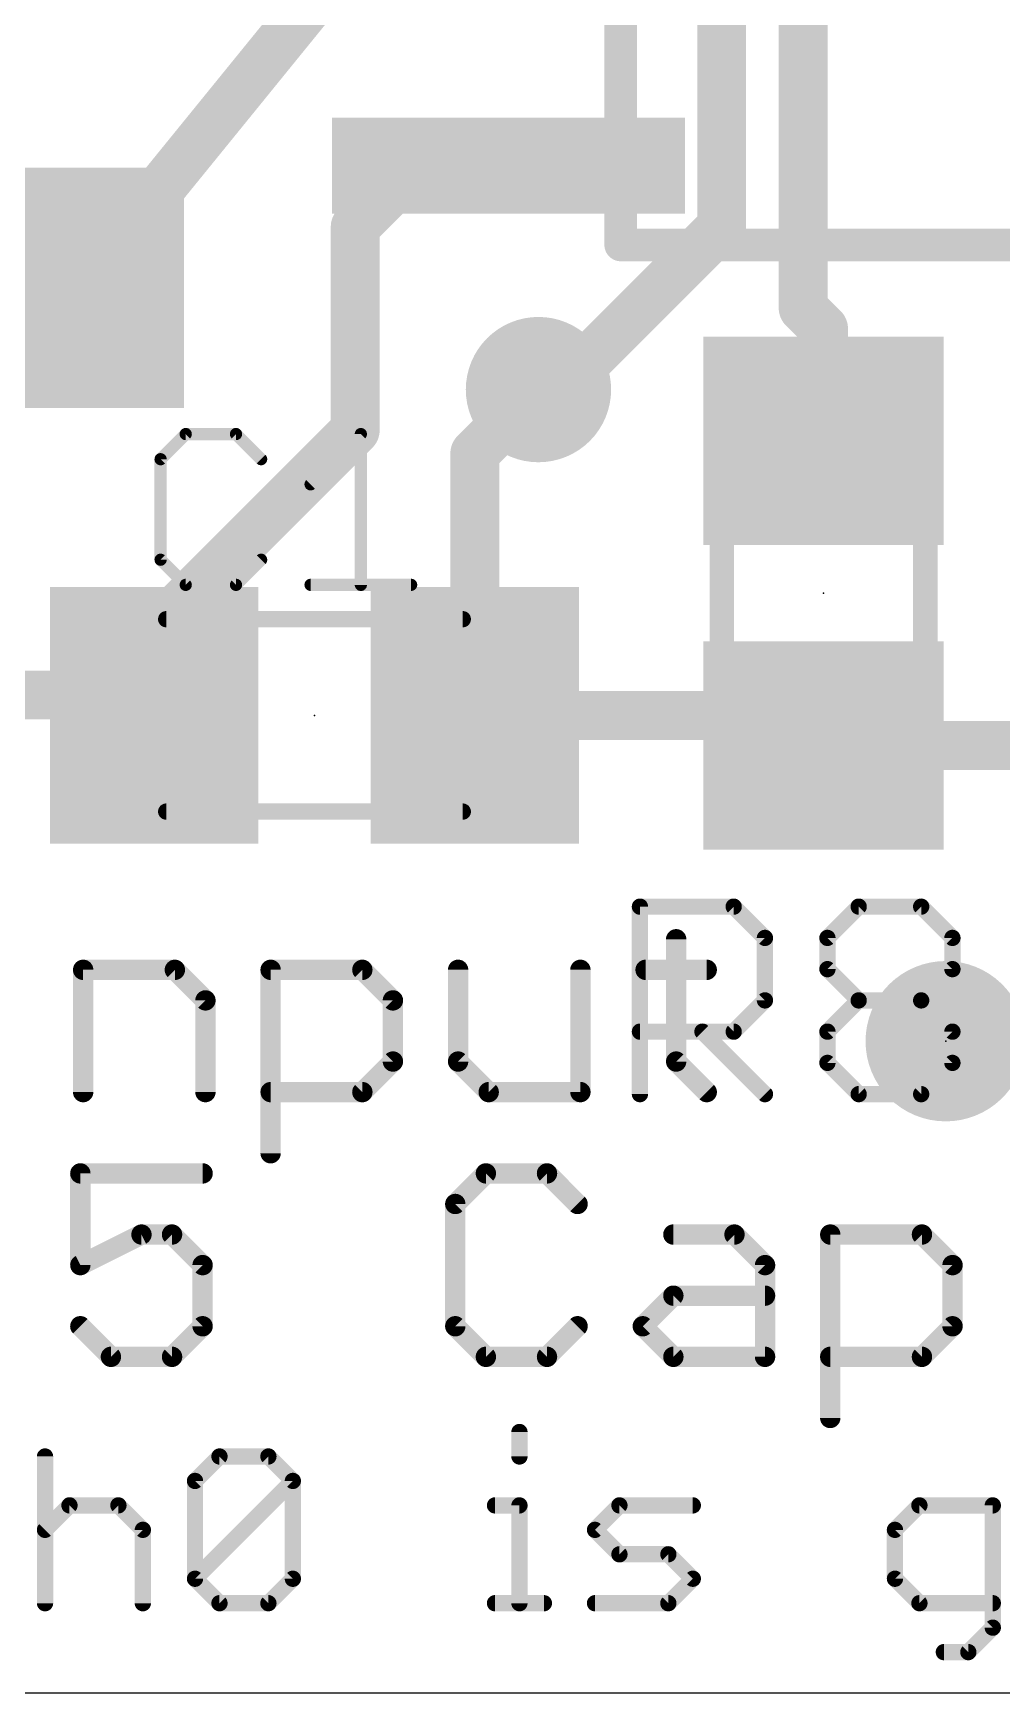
# Model space of a CAD drawing. Extents: x -13.6 to 16.6, y -4.1 to 21.3.
# Drawn here: x -5.69 to 0.35, y -4.06 to 6.29 of the extents above; entities that cross this region are included whole.
import ezdxf

# ---------------------------------------------------------------- set-up
doc = ezdxf.new("R2010")
doc.units = 0
for name, color, linetype in [('1', 12, 'CONTINUOUS'), ('16', 132, 'CONTINUOUS'), ('18', 110, 'CONTINUOUS'), ('20', 53, 'CONTINUOUS'), ('21', 53, 'CONTINUOUS'), ('23', 53, 'CONTINUOUS'), ('25', 253, 'CONTINUOUS'), ('51', 253, 'CONTINUOUS')]:
    doc.layers.add(name, color=color, linetype=linetype)

# ---------------------------------------------------------------- blocks, each defined once
blk = doc.blocks.new('RECT')
blk.add_solid([(-0.5, -0.5), (0.5, -0.5), (-0.5, 0.5), (0.5, 0.5)])
blk = doc.blocks.new('PIE')
at = {"const_width": 0.5}
blk.add_lwpolyline([(0, -0.25, 1), (0, 0.25, 1), (0, -0.25)], format="xyb", dxfattribs=at)
blk = doc.blocks.new('ROUNDV')
at = {"const_width": 0.5}
blk.add_lwpolyline([(0, -0.25, 1), (0, 0.25, 1), (0, -0.25)], format="xyb", dxfattribs=at)

msp = doc.modelspace()

# ---------------------------------------------------------------- linework, layer by layer
at = {"layer": '1', "const_width": 0.3048}
for points in [[(-0.889, 6.985), (-0.889, 4.572)], [(-3.749, 6.731), (-5.4, 4.699)], [(-3.683, 5.08), (-3.302, 5.461)], [(-3.302, 5.461), (-2.727, 5.461)], [(-2.727, 5.461), (-2.54, 5.461)], [(-3.683, 3.81), (-3.683, 5.08)], [(-0.889, 4.572), (-0.762, 4.445)], [(-0.762, 4.445), (-0.762, 3.744)], [(-2.54, 4.064), (-2.937, 3.667)], [(-3.683, 3.81), (-4.826, 2.667)], [(-2.937, 3.667), (-2.937, 2.032)], [(-4.826, 2.667), (-4.826, 2.143)], [(-4.937, 2.159), (-9.779, 2.159)], [(-4.937, 2.159), (-4.937, 2.032)], [(-4.826, 2.143), (-4.937, 2.032)], [(-0.95, 2.032), (-2.937, 2.032)], [(-0.762, 1.844), (-0.95, 2.032)], [(-0.762, 1.844), (0.508, 1.844)]]:
    msp.add_lwpolyline(points, dxfattribs=at)
at = {"layer": '1', "const_width": 0.1524}
for points in [[(-3.302, 5.5372, 1), (-3.302, 5.3848)], [(-3.2481, 5.4071, 1), (-3.3559, 5.5149)], [(-2.727, 5.5372, 1), (-2.727, 5.3848)], [(-2.727, 5.3848, 1), (-2.727, 5.5372)], [(-2.54, 5.3848, 1), (-2.54, 5.5372)], [(-3.6068, 5.08, 1), (-3.7592, 5.08)], [(-3.7369, 5.1339, 1), (-3.6291, 5.0261)], [(-5.4591, 4.7471, 1), (-5.3409, 4.6509)], [(-0.8351, 4.6259, 1), (-0.9429, 4.5181)], [(-0.9652, 4.572, 1), (-0.8128, 4.572)], [(-0.6858, 4.445, 1), (-0.8382, 4.445)], [(-0.8159, 4.3911, 1), (-0.7081, 4.4989)], [(-2.4861, 4.0101, 1), (-2.5939, 4.1179)], [(-3.6291, 3.7561, 1), (-3.7369, 3.8639)], [(-3.7592, 3.81, 1), (-3.6068, 3.81)], [(-2.8608, 3.667, 1), (-3.0132, 3.667)], [(-2.9909, 3.7209, 1), (-2.8831, 3.6131)], [(-0.8382, 3.744, 1), (-0.6858, 3.744)], [(-4.7498, 2.667, 1), (-4.9022, 2.667)], [(-4.8799, 2.7209, 1), (-4.7721, 2.6131)], [(-4.8608, 2.159, 1), (-5.0132, 2.159)], [(-4.937, 2.0828, 1), (-4.937, 2.2352)], [(-4.7721, 2.0891, 1), (-4.8799, 2.1969)], [(-4.9022, 2.143, 1), (-4.7498, 2.143)], [(-2.937, 2.1082, 1), (-2.937, 1.9558)], [(-0.8961, 2.0859, 1), (-1.0039, 1.9781)], [(-0.95, 1.9558, 1), (-0.95, 2.1082)], [(-4.9909, 2.0859, 1), (-4.8831, 1.9781)], [(-5.0132, 2.032, 1), (-4.8608, 2.032)], [(-3.0132, 2.032, 1), (-2.8608, 2.032)], [(-0.762, 1.9202, 1), (-0.762, 1.7678)], [(-0.8159, 1.7901, 1), (-0.7081, 1.8979)]]:
    msp.add_lwpolyline(points, format="xyb", dxfattribs=at)
at = {"layer": '16', "const_width": 0.3048}
for points in [[(-1.397, 13.716), (-1.397, 5.08)], [(-1.397, 5.08), (-2.413, 4.064)], [(-2.413, 4.064), (-2.54, 4.064)]]:
    msp.add_lwpolyline(points, dxfattribs=at)
at = {"layer": '16', "const_width": 0.1524}
for points in [[(-1.3431, 5.0261, 1), (-1.4509, 5.1339)], [(-1.4732, 5.08, 1), (-1.3208, 5.08)], [(-2.54, 4.1402, 1), (-2.54, 3.9878)], [(-2.4669, 4.1179, 1), (-2.3591, 4.0101)], [(-2.413, 3.9878, 1), (-2.413, 4.1402)]]:
    msp.add_lwpolyline(points, format="xyb", dxfattribs=at)
at = {"layer": '20'}
msp.add_line((-8.509, -4.064), (9.271, -4.064), dxfattribs=at)
at = {"layer": '21'}
for points, const_width in [([(-1.6811, 0.6358), (-1.6811, -0.1268)], 0.127), ([(-5.3799, -0.3175), (-5.3799, 0.4452)], 0.127), ([(-5.3799, 0.4452), (-4.8079, 0.4452)], 0.127), ([(-4.8079, 0.4452), (-4.6173, 0.2545)], 0.127), ([(-4.2105, -0.6988), (-4.2105, 0.4452)], 0.127), ([(-4.2105, 0.4452), (-3.6385, 0.4452)], 0.127), ([(-3.6385, 0.4452), (-3.4479, 0.2545)], 0.127), ([(-3.0411, 0.4452), (-3.0411, -0.1268)], 0.127), ([(-2.2785, -0.3175), (-2.2785, 0.4452)], 0.127), ([(-1.8717, 0.4452), (-1.4904, 0.4452)], 0.127), ([(-4.6173, 0.2545), (-4.6173, -0.3175)], 0.127), ([(-3.4479, 0.2545), (-3.4479, -0.1268)], 0.127), ([(-3.4479, -0.1268), (-3.6385, -0.3175)], 0.127), ([(-3.0411, -0.1268), (-2.8504, -0.3175)], 0.127), ([(-1.6811, -0.1268), (-1.4904, -0.3175)], 0.127), ([(-3.6385, -0.3175), (-4.2105, -0.3175)], 0.127), ([(-2.8504, -0.3175), (-2.2785, -0.3175)], 0.127), ([(-4.6349, -0.8245), (-5.3975, -0.8245)], 0.127), ([(-5.3975, -0.8245), (-5.3975, -1.3965)], 0.127), ([(-2.868, -0.8245), (-3.0587, -1.0152)], 0.127), ([(-2.4867, -0.8245), (-2.868, -0.8245)], 0.127), ([(-2.2961, -1.0152), (-2.4867, -0.8245)], 0.127), ([(-3.0587, -1.0152), (-3.0587, -1.7778)], 0.127), ([(-5.3975, -1.3965), (-5.0162, -1.2059)], 0.127), ([(-5.0162, -1.2059), (-4.8255, -1.2059)], 0.127), ([(-4.8255, -1.2059), (-4.6349, -1.3965)], 0.127), ([(-1.6986, -1.2059), (-1.3173, -1.2059)], 0.127), ([(-1.3173, -1.2059), (-1.1267, -1.3965)], 0.127), ([(-0.7199, -2.3498), (-0.7199, -1.2059)], 0.127), ([(-0.7199, -1.2059), (-0.1479, -1.2059)], 0.127), ([(-0.1479, -1.2059), (0.0427, -1.3965)], 0.127), ([(-4.6349, -1.3965), (-4.6349, -1.7778)], 0.127), ([(-1.1267, -1.3965), (-1.1267, -1.9685)], 0.127), ([(0.0427, -1.3965), (0.0427, -1.7778)], 0.127), ([(-1.8893, -1.7778), (-1.6986, -1.5872)], 0.127), ([(-1.6986, -1.5872), (-1.1267, -1.5872)], 0.127), ([(-5.2068, -1.9685), (-5.3975, -1.7778)], 0.127), ([(-4.6349, -1.7778), (-4.8255, -1.9685)], 0.127), ([(-3.0587, -1.7778), (-2.868, -1.9685)], 0.127), ([(-2.4867, -1.9685), (-2.2961, -1.7778)], 0.127), ([(-1.6986, -1.9685), (-1.8893, -1.7778)], 0.127), ([(0.0427, -1.7778), (-0.1479, -1.9685)], 0.127), ([(-4.8255, -1.9685), (-5.2068, -1.9685)], 0.127), ([(-2.868, -1.9685), (-2.4867, -1.9685)], 0.127), ([(-1.1267, -1.9685), (-1.6986, -1.9685)], 0.127), ([(-0.1479, -1.9685), (-0.7199, -1.9685)], 0.127), ([(-2.6586, -2.4375), (-2.6586, -2.59)], 0.1016), ([(-5.6177, -2.59), (-5.6177, -3.5052)], 0.1016), ([(-4.6822, -2.7426), (-4.5296, -2.59)], 0.1016), ([(-4.5296, -2.59), (-4.2246, -2.59)], 0.1016), ([(-4.2246, -2.59), (-4.072, -2.7426)], 0.1016), ([(-4.6822, -3.3527), (-4.6822, -2.7426)], 0.1016), ([(-4.6822, -3.3527), (-4.072, -2.7426)], 0.1016), ([(-4.072, -2.7426), (-4.072, -3.3527)], 0.1016), ([(-5.6177, -3.0476), (-5.4652, -2.8951)], 0.1016), ([(-5.4652, -2.8951), (-5.1601, -2.8951)], 0.1016), ([(-5.1601, -2.8951), (-5.0076, -3.0476)], 0.1016), ([(-2.8111, -2.8951), (-2.6586, -2.8951)], 0.1016), ([(-2.6586, -2.8951), (-2.6586, -3.5052)], 0.1016), ([(-2.1874, -3.0476), (-2.0349, -2.8951)], 0.1016), ([(-2.0349, -2.8951), (-1.5773, -2.8951)], 0.1016), ([(-0.1639, -2.8951), (-0.3164, -3.0476)], 0.1016), ([(0.2937, -2.8951), (-0.1639, -2.8951)], 0.1016), ([(0.2937, -3.6577), (0.2937, -2.8951)], 0.1016), ([(-5.0076, -3.0476), (-5.0076, -3.5052)], 0.1016), ([(-2.0349, -3.2001), (-2.1874, -3.0476)], 0.1016), ([(-0.3164, -3.0476), (-0.3164, -3.3527)], 0.1016), ([(-1.7299, -3.2001), (-2.0349, -3.2001)], 0.1016), ([(-1.5773, -3.3527), (-1.7299, -3.2001)], 0.1016), ([(-4.5296, -3.5052), (-4.6822, -3.3527)], 0.1016), ([(-4.072, -3.3527), (-4.2246, -3.5052)], 0.1016), ([(-1.7299, -3.5052), (-1.5773, -3.3527)], 0.1016), ([(-0.3164, -3.3527), (-0.1639, -3.5052)], 0.1016), ([(-4.2246, -3.5052), (-4.5296, -3.5052)], 0.1016), ([(-2.8111, -3.5052), (-2.5061, -3.5052)], 0.1016), ([(-2.1874, -3.5052), (-1.7299, -3.5052)], 0.1016), ([(-0.1639, -3.5052), (0.2937, -3.5052)], 0.1016), ([(0.1412, -3.8103), (0.2937, -3.6577)], 0.1016), ([(-0.0114, -3.8103), (0.1412, -3.8103)], 0.1016)]:
    msp.add_lwpolyline(points, dxfattribs=dict(at, const_width=const_width))
for points, const_width in [([(-1.6493, 0.6358, 1), (-1.7128, 0.6358)], 0.0635), ([(-5.3482, 0.4452, 1), (-5.4117, 0.4452)], 0.0635), ([(-5.3799, 0.4769, 1), (-5.3799, 0.4134)], 0.0635), ([(-4.7855, 0.4676, 1), (-4.8304, 0.4227)], 0.0635), ([(-4.8079, 0.4134, 1), (-4.8079, 0.4769)], 0.0635), ([(-4.1788, 0.4452, 1), (-4.2423, 0.4452)], 0.0635), ([(-4.2105, 0.4769, 1), (-4.2105, 0.4134)], 0.0635), ([(-3.6161, 0.4676, 1), (-3.661, 0.4227)], 0.0635), ([(-3.6385, 0.4134, 1), (-3.6385, 0.4769)], 0.0635), ([(-3.0094, 0.4452, 1), (-3.0729, 0.4452)], 0.0635), ([(-2.2467, 0.4452, 1), (-2.3102, 0.4452)], 0.0635), ([(-1.8717, 0.4769, 1), (-1.8717, 0.4134)], 0.0635), ([(-1.4904, 0.4134, 1), (-1.4904, 0.4769)], 0.0635), ([(-4.5855, 0.2545, 1), (-4.649, 0.2545)], 0.0635), ([(-3.4161, 0.2545, 1), (-3.4796, 0.2545)], 0.0635), ([(-4.6397, 0.232, 1), (-4.5948, 0.2769)], 0.0635), ([(-3.4703, 0.232, 1), (-3.4254, 0.2769)], 0.0635), ([(-3.4796, -0.1268, 1), (-3.4161, -0.1268)], 0.0635), ([(-3.4254, -0.1493, 1), (-3.4703, -0.1044)], 0.0635), ([(-3.0729, -0.1268, 1), (-3.0094, -0.1268)], 0.0635), ([(-3.0187, -0.1044, 1), (-3.0636, -0.1493)], 0.0635), ([(-1.7128, -0.1268, 1), (-1.6493, -0.1268)], 0.0635), ([(-1.6586, -0.1044, 1), (-1.7035, -0.1493)], 0.0635), ([(-5.4117, -0.3175, 1), (-5.3482, -0.3175)], 0.0635), ([(-4.649, -0.3175, 1), (-4.5855, -0.3175)], 0.0635), ([(-4.2105, -0.2858, 1), (-4.2105, -0.3493)], 0.0635), ([(-3.661, -0.295, 1), (-3.6161, -0.34)], 0.0635), ([(-3.6385, -0.3493, 1), (-3.6385, -0.2858)], 0.0635), ([(-2.8504, -0.2858, 1), (-2.8504, -0.3493)], 0.0635), ([(-2.8729, -0.34, 1), (-2.828, -0.295)], 0.0635), ([(-2.3102, -0.3175, 1), (-2.2467, -0.3175)], 0.0635), ([(-2.2785, -0.3493, 1), (-2.2785, -0.2858)], 0.0635), ([(-1.5128, -0.34, 1), (-1.4679, -0.295)], 0.0635), ([(-4.2423, -0.6988, 1), (-4.1788, -0.6988)], 0.0635), ([(-5.3975, -0.7928, 1), (-5.3975, -0.8563)], 0.0635), ([(-5.3658, -0.8245, 1), (-5.4292, -0.8245)], 0.0635), ([(-4.6349, -0.8563, 1), (-4.6349, -0.7928)], 0.0635), ([(-2.868, -0.7928, 1), (-2.868, -0.8563)], 0.0635), ([(-2.8456, -0.847, 1), (-2.8905, -0.8021)], 0.0635), ([(-2.4643, -0.8021, 1), (-2.5092, -0.847)], 0.0635), ([(-2.4867, -0.8563, 1), (-2.4867, -0.7928)], 0.0635), ([(-3.027, -1.0152, 1), (-3.0905, -1.0152)], 0.0635), ([(-3.0812, -0.9927, 1), (-3.0363, -1.0376)], 0.0635), ([(-2.3185, -1.0376, 1), (-2.2736, -0.9927)], 0.0635), ([(-5.0162, -1.1741, 1), (-5.0162, -1.2376)], 0.0635), ([(-5.002, -1.2342, 1), (-5.0304, -1.1775)], 0.0635), ([(-4.8031, -1.1834, 1), (-4.848, -1.2283)], 0.0635), ([(-4.8255, -1.2376, 1), (-4.8255, -1.1741)], 0.0635), ([(-1.6986, -1.1741, 1), (-1.6986, -1.2376)], 0.0635), ([(-1.2949, -1.1834, 1), (-1.3398, -1.2283)], 0.0635), ([(-1.3173, -1.2376, 1), (-1.3173, -1.1741)], 0.0635), ([(-0.7199, -1.1741, 1), (-0.7199, -1.2376)], 0.0635), ([(-0.6882, -1.2059, 1), (-0.7517, -1.2059)], 0.0635), ([(-0.1255, -1.1834, 1), (-0.1704, -1.2283)], 0.0635), ([(-0.1479, -1.2376, 1), (-0.1479, -1.1741)], 0.0635), ([(-5.4117, -1.3681, 1), (-5.3833, -1.4249)], 0.0635), ([(-4.6031, -1.3965, 1), (-4.6666, -1.3965)], 0.0635), ([(-4.6573, -1.419, 1), (-4.6124, -1.3741)], 0.0635), ([(-1.0949, -1.3965, 1), (-1.1584, -1.3965)], 0.0635), ([(-1.1491, -1.419, 1), (-1.1042, -1.3741)], 0.0635), ([(0.0745, -1.3965, 1), (0.011, -1.3965)], 0.0635), ([(0.0203, -1.419, 1), (0.0652, -1.3741)], 0.0635), ([(-5.4292, -1.3965, 1), (-5.3658, -1.3965)], 0.0635), ([(-1.6986, -1.5554, 1), (-1.6986, -1.6189)], 0.0635), ([(-1.6762, -1.6096, 1), (-1.7211, -1.5647)], 0.0635), ([(-1.1267, -1.6189, 1), (-1.1267, -1.5554)], 0.0635), ([(-5.375, -1.7554, 1), (-5.42, -1.8003)], 0.0635), ([(-4.6666, -1.7778, 1), (-4.6031, -1.7778)], 0.0635), ([(-4.6124, -1.8003, 1), (-4.6573, -1.7554)], 0.0635), ([(-3.0363, -1.7554, 1), (-3.0812, -1.8003)], 0.0635), ([(-3.0905, -1.7778, 1), (-3.027, -1.7778)], 0.0635), ([(-2.2736, -1.8003, 1), (-2.3185, -1.7554)], 0.0635), ([(-1.8669, -1.7554, 1), (-1.9118, -1.8003)], 0.0635), ([(-1.9118, -1.7554, 1), (-1.8669, -1.8003)], 0.0635), ([(0.011, -1.7778, 1), (0.0745, -1.7778)], 0.0635), ([(0.0652, -1.8003, 1), (0.0203, -1.7554)], 0.0635), ([(-5.2068, -1.9368, 1), (-5.2068, -2.0003)], 0.0635), ([(-5.2293, -1.991, 1), (-5.1844, -1.946)], 0.0635), ([(-4.848, -1.946, 1), (-4.8031, -1.991)], 0.0635), ([(-4.8255, -2.0003, 1), (-4.8255, -1.9368)], 0.0635), ([(-2.868, -1.9368, 1), (-2.868, -2.0003)], 0.0635), ([(-2.8905, -1.991, 1), (-2.8456, -1.946)], 0.0635), ([(-2.5092, -1.946, 1), (-2.4643, -1.991)], 0.0635), ([(-2.4867, -2.0003, 1), (-2.4867, -1.9368)], 0.0635), ([(-1.6986, -1.9368, 1), (-1.6986, -2.0003)], 0.0635), ([(-1.7211, -1.991, 1), (-1.6762, -1.946)], 0.0635), ([(-1.1584, -1.9685, 1), (-1.0949, -1.9685)], 0.0635), ([(-1.1267, -2.0003, 1), (-1.1267, -1.9368)], 0.0635), ([(-0.7199, -1.9368, 1), (-0.7199, -2.0003)], 0.0635), ([(-0.1704, -1.946, 1), (-0.1255, -1.991)], 0.0635), ([(-0.1479, -2.0003, 1), (-0.1479, -1.9368)], 0.0635), ([(-0.7517, -2.3498, 1), (-0.6882, -2.3498)], 0.0635), ([(-2.6332, -2.4375, 1), (-2.684, -2.4375)], 0.0508), ([(-5.5923, -2.59, 1), (-5.6431, -2.59)], 0.0508), ([(-4.5296, -2.5646, 1), (-4.5296, -2.6154)], 0.0508), ([(-4.5117, -2.608, 1), (-4.5476, -2.5721)], 0.0508), ([(-4.2066, -2.5721, 1), (-4.2425, -2.608)], 0.0508), ([(-4.2246, -2.6154, 1), (-4.2246, -2.5646)], 0.0508), ([(-2.684, -2.59, 1), (-2.6332, -2.59)], 0.0508), ([(-4.6568, -2.7426, 1), (-4.7076, -2.7426)], 0.0508), ([(-4.7001, -2.7246, 1), (-4.6642, -2.7605)], 0.0508), ([(-4.0466, -2.7426, 1), (-4.0974, -2.7426)], 0.0508), ([(-4.0541, -2.7605, 1), (-4.09, -2.7246)], 0.0508), ([(-4.09, -2.7605, 1), (-4.0541, -2.7246)], 0.0508), ([(-5.4652, -2.8697, 1), (-5.4652, -2.9205)], 0.0508), ([(-5.4472, -2.913, 1), (-5.4831, -2.8771)], 0.0508), ([(-5.1421, -2.8771, 1), (-5.1781, -2.913)], 0.0508), ([(-5.1601, -2.9205, 1), (-5.1601, -2.8697)], 0.0508), ([(-2.8111, -2.8697, 1), (-2.8111, -2.9205)], 0.0508), ([(-2.6332, -2.8951, 1), (-2.684, -2.8951)], 0.0508), ([(-2.6586, -2.9205, 1), (-2.6586, -2.8697)], 0.0508), ([(-2.0349, -2.8697, 1), (-2.0349, -2.9205)], 0.0508), ([(-2.017, -2.913, 1), (-2.0529, -2.8771)], 0.0508), ([(-1.5773, -2.9205, 1), (-1.5773, -2.8697)], 0.0508), ([(-0.1639, -2.8697, 1), (-0.1639, -2.9205)], 0.0508), ([(-0.1459, -2.913, 1), (-0.1818, -2.8771)], 0.0508), ([(0.3191, -2.8951, 1), (0.2683, -2.8951)], 0.0508), ([(0.2937, -2.9205, 1), (0.2937, -2.8697)], 0.0508), ([(-4.9822, -3.0476, 1), (-5.033, -3.0476)], 0.0508), ([(-2.1695, -3.0296, 1), (-2.2054, -3.0656)], 0.0508), ([(-0.291, -3.0476, 1), (-0.3418, -3.0476)], 0.0508), ([(-5.6356, -3.0296, 1), (-5.5997, -3.0656)], 0.0508), ([(-5.0255, -3.0656, 1), (-4.9896, -3.0296)], 0.0508), ([(-2.2054, -3.0296, 1), (-2.1695, -3.0656)], 0.0508), ([(-0.3344, -3.0296, 1), (-0.2984, -3.0656)], 0.0508), ([(-2.0349, -3.1747, 1), (-2.0349, -3.2255)], 0.0508), ([(-2.0529, -3.2181, 1), (-2.017, -3.1822)], 0.0508), ([(-1.7119, -3.1822, 1), (-1.7478, -3.2181)], 0.0508), ([(-1.7299, -3.2255, 1), (-1.7299, -3.1747)], 0.0508), ([(-4.6642, -3.3347, 1), (-4.7001, -3.3706)], 0.0508), ([(-4.7001, -3.3347, 1), (-4.6642, -3.3706)], 0.0508), ([(-4.0541, -3.3706, 1), (-4.09, -3.3347)], 0.0508), ([(-1.5594, -3.3706, 1), (-1.5953, -3.3347)], 0.0508), ([(-1.5953, -3.3706, 1), (-1.5594, -3.3347)], 0.0508), ([(-0.2984, -3.3347, 1), (-0.3344, -3.3706)], 0.0508), ([(-4.7076, -3.3527, 1), (-4.6568, -3.3527)], 0.0508), ([(-4.0974, -3.3527, 1), (-4.0466, -3.3527)], 0.0508), ([(-0.3418, -3.3527, 1), (-0.291, -3.3527)], 0.0508), ([(-5.6431, -3.5052, 1), (-5.5923, -3.5052)], 0.0508), ([(-5.033, -3.5052, 1), (-4.9822, -3.5052)], 0.0508), ([(-4.5296, -3.4798, 1), (-4.5296, -3.5306)], 0.0508), ([(-4.5476, -3.5232, 1), (-4.5117, -3.4872)], 0.0508), ([(-4.2425, -3.4872, 1), (-4.2066, -3.5232)], 0.0508), ([(-4.2246, -3.5306, 1), (-4.2246, -3.4798)], 0.0508), ([(-2.8111, -3.4798, 1), (-2.8111, -3.5306)], 0.0508), ([(-2.684, -3.5052, 1), (-2.6332, -3.5052)], 0.0508), ([(-2.5061, -3.5306, 1), (-2.5061, -3.4798)], 0.0508), ([(-2.1874, -3.4798, 1), (-2.1874, -3.5306)], 0.0508), ([(-1.7478, -3.4872, 1), (-1.7119, -3.5232)], 0.0508), ([(-1.7299, -3.5306, 1), (-1.7299, -3.4798)], 0.0508), ([(-0.1639, -3.4798, 1), (-0.1639, -3.5306)], 0.0508), ([(-0.1818, -3.5232, 1), (-0.1459, -3.4872)], 0.0508), ([(0.2937, -3.5306, 1), (0.2937, -3.4798)], 0.0508), ([(0.3117, -3.6757, 1), (0.2757, -3.6398)], 0.0508), ([(0.2683, -3.6577, 1), (0.3191, -3.6577)], 0.0508), ([(-0.0114, -3.7849, 1), (-0.0114, -3.8357)], 0.0508), ([(0.1232, -3.7923, 1), (0.1591, -3.8282)], 0.0508), ([(0.1412, -3.8357, 1), (0.1412, -3.7849)], 0.0508)]:
    msp.add_lwpolyline(points, format="xyb", dxfattribs=dict(at, const_width=const_width))
at = {"layer": '23'}
for p in [(-0.762, 2.794), (-3.937, 2.032), (0, 0)]:
    msp.add_point(p, dxfattribs=at)
at = {"layer": '25'}
for points, const_width in [([(-4.7402, 3.7867), (-4.8969, 3.6299)], 0.0762), ([(-4.4266, 3.7867), (-4.7402, 3.7867)], 0.0762), ([(-4.2699, 3.6299), (-4.4266, 3.7867)], 0.0762), ([(-3.9614, 3.4732), (-3.6479, 3.7867)], 0.0762), ([(-3.6479, 3.7867), (-3.6479, 2.8461)], 0.0762), ([(-4.8969, 3.6299), (-4.8969, 3.0029)], 0.0762), ([(-4.8969, 3.0029), (-4.7402, 2.8461)], 0.0762), ([(-4.4266, 2.8461), (-4.2699, 3.0029)], 0.0762), ([(-4.7402, 2.8461), (-4.4266, 2.8461)], 0.0762), ([(-3.9614, 2.8461), (-3.3344, 2.8461)], 0.0762), ([(-1.907, -0.3302), (-1.907, 0.8392)], 0.1016), ([(-1.907, 0.8392), (-1.3223, 0.8392)], 0.1016), ([(-1.3223, 0.8392), (-1.1274, 0.6443)], 0.1016), ([(-0.7376, 0.6443), (-0.5427, 0.8392)], 0.1016), ([(-0.5427, 0.8392), (-0.1529, 0.8392)], 0.1016), ([(-0.1529, 0.8392), (0.042, 0.6443)], 0.1016), ([(-1.1274, 0.6443), (-1.1274, 0.2545)], 0.1016), ([(-0.7376, 0.4494), (-0.7376, 0.6443)], 0.1016), ([(0.042, 0.6443), (0.042, 0.4494)], 0.1016), ([(-0.5427, 0.2545), (-0.7376, 0.4494)], 0.1016), ([(0.042, 0.4494), (-0.1529, 0.2545)], 0.1016), ([(-1.1274, 0.2545), (-1.3223, 0.0596)], 0.1016), ([(-0.7376, 0.0596), (-0.5427, 0.2545)], 0.1016), ([(-0.5427, 0.2545), (-0.1529, 0.2545)], 0.1016), ([(-0.1529, 0.2545), (0.042, 0.0596)], 0.1016), ([(-1.3223, 0.0596), (-1.907, 0.0596)], 0.1016), ([(-1.5172, 0.0596), (-1.1274, -0.3302)], 0.1016), ([(-0.7376, -0.1353), (-0.7376, 0.0596)], 0.1016), ([(0.042, 0.0596), (0.042, -0.1353)], 0.1016), ([(-0.5427, -0.3302), (-0.7376, -0.1353)], 0.1016), ([(0.042, -0.1353), (-0.1529, -0.3302)], 0.1016), ([(-0.1529, -0.3302), (-0.5427, -0.3302)], 0.1016)]:
    msp.add_lwpolyline(points, dxfattribs=dict(at, const_width=const_width))
for points, const_width in [([(-4.7402, 3.8058, 1), (-4.7402, 3.7677)], 0.0381), ([(-4.7267, 3.7732, 1), (-4.7536, 3.8002)], 0.0381), ([(-4.4132, 3.8002, 1), (-4.4401, 3.7732)], 0.0381), ([(-4.4266, 3.7677, 1), (-4.4266, 3.8058)], 0.0381), ([(-3.6288, 3.7867, 1), (-3.6669, 3.7867)], 0.0381), ([(-3.6344, 3.7732, 1), (-3.6614, 3.8002)], 0.0381), ([(-4.8779, 3.6299, 1), (-4.916, 3.6299)], 0.0381), ([(-4.9104, 3.6434, 1), (-4.8835, 3.6165)], 0.0381), ([(-4.2833, 3.6165, 1), (-4.2564, 3.6434)], 0.0381), ([(-3.9749, 3.4866, 1), (-3.9479, 3.4597)], 0.0381), ([(-4.916, 3.0029, 1), (-4.8779, 3.0029)], 0.0381), ([(-4.8835, 3.0163, 1), (-4.9104, 2.9894)], 0.0381), ([(-4.2564, 2.9894, 1), (-4.2833, 3.0163)], 0.0381), ([(-4.7402, 2.8652, 1), (-4.7402, 2.8271)], 0.0381), ([(-4.7536, 2.8326, 1), (-4.7267, 2.8596)], 0.0381), ([(-4.4401, 2.8596, 1), (-4.4132, 2.8326)], 0.0381), ([(-4.4266, 2.8271, 1), (-4.4266, 2.8652)], 0.0381), ([(-3.9614, 2.8652, 1), (-3.9614, 2.8271)], 0.0381), ([(-3.6669, 2.8461, 1), (-3.6288, 2.8461)], 0.0381), ([(-3.3344, 2.8271, 1), (-3.3344, 2.8652)], 0.0381), ([(-1.8816, 0.8392, 1), (-1.9324, 0.8392)], 0.0508), ([(-1.907, 0.8646, 1), (-1.907, 0.8138)], 0.0508), ([(-1.3043, 0.8572, 1), (-1.3403, 0.8212)], 0.0508), ([(-1.3223, 0.8138, 1), (-1.3223, 0.8646)], 0.0508), ([(-0.5427, 0.8646, 1), (-0.5427, 0.8138)], 0.0508), ([(-0.5247, 0.8212, 1), (-0.5607, 0.8572)], 0.0508), ([(-0.1349, 0.8572, 1), (-0.1709, 0.8212)], 0.0508), ([(-0.1529, 0.8138, 1), (-0.1529, 0.8646)], 0.0508), ([(-1.102, 0.6443, 1), (-1.1528, 0.6443)], 0.0508), ([(-1.1454, 0.6263, 1), (-1.1094, 0.6623)], 0.0508), ([(-0.7556, 0.6623, 1), (-0.7196, 0.6263)], 0.0508), ([(-0.7122, 0.6443, 1), (-0.763, 0.6443)], 0.0508), ([(0.0674, 0.6443, 1), (0.0166, 0.6443)], 0.0508), ([(0.024, 0.6263, 1), (0.06, 0.6623)], 0.0508), ([(-0.7196, 0.4674, 1), (-0.7556, 0.4314)], 0.0508), ([(-0.763, 0.4494, 1), (-0.7122, 0.4494)], 0.0508), ([(0.0166, 0.4494, 1), (0.0674, 0.4494)], 0.0508), ([(0.06, 0.4314, 1), (0.024, 0.4674)], 0.0508), ([(-1.1528, 0.2545, 1), (-1.102, 0.2545)], 0.0508), ([(-1.1094, 0.2365, 1), (-1.1454, 0.2725)], 0.0508), ([(-0.5427, 0.2799, 1), (-0.5427, 0.2291)], 0.0508), ([(-0.5247, 0.2365, 1), (-0.5607, 0.2725)], 0.0508), ([(-0.5607, 0.2365, 1), (-0.5247, 0.2725)], 0.0508), ([(-0.1349, 0.2725, 1), (-0.1709, 0.2365)], 0.0508), ([(-0.1709, 0.2725, 1), (-0.1349, 0.2365)], 0.0508), ([(-0.1529, 0.2291, 1), (-0.1529, 0.2799)], 0.0508), ([(-1.907, 0.085, 1), (-1.907, 0.0342)], 0.0508), ([(-1.4992, 0.0776, 1), (-1.5352, 0.0416)], 0.0508), ([(-1.3223, 0.0342, 1), (-1.3223, 0.085)], 0.0508), ([(-0.7122, 0.0596, 1), (-0.763, 0.0596)], 0.0508), ([(0.0674, 0.0596, 1), (0.0166, 0.0596)], 0.0508), ([(-1.3403, 0.0776, 1), (-1.3043, 0.0416)], 0.0508), ([(-0.7556, 0.0776, 1), (-0.7196, 0.0416)], 0.0508), ([(0.024, 0.0416, 1), (0.06, 0.0776)], 0.0508), ([(-0.7196, -0.1173, 1), (-0.7556, -0.1533)], 0.0508), ([(0.06, -0.1533, 1), (0.024, -0.1173)], 0.0508), ([(-0.763, -0.1353, 1), (-0.7122, -0.1353)], 0.0508), ([(0.0166, -0.1353, 1), (0.0674, -0.1353)], 0.0508), ([(-1.9324, -0.3302, 1), (-1.8816, -0.3302)], 0.0508), ([(-1.1454, -0.3482, 1), (-1.1094, -0.3122)], 0.0508), ([(-0.5427, -0.3048, 1), (-0.5427, -0.3556)], 0.0508), ([(-0.5607, -0.3482, 1), (-0.5247, -0.3122)], 0.0508), ([(-0.1709, -0.3122, 1), (-0.1349, -0.3482)], 0.0508), ([(-0.1529, -0.3556, 1), (-0.1529, -0.3048)], 0.0508)]:
    msp.add_lwpolyline(points, format="xyb", dxfattribs=dict(at, const_width=const_width))
at = {"layer": '51'}
for points, const_width in [([(-2.027, 4.966), (-2.027, 13.576)], 0.2032), ([(1.273, 4.966), (-2.027, 4.966)], 0.2032), ([(-1.397, 3.204), (-1.397, 2.384)], 0.1524), ([(-0.127, 3.204), (-0.127, 2.384)], 0.1524), ([(-4.862, 2.632), (-3.012, 2.632)], 0.1016), ([(-3.012, 1.432), (-4.862, 1.432)], 0.1016)]:
    msp.add_lwpolyline(points, dxfattribs=dict(at, const_width=const_width))
for points, const_width in [([(-2.027, 5.0168, 1), (-2.027, 4.9152)], 0.1016), ([(-2.0778, 4.966, 1), (-1.9762, 4.966)], 0.1016), ([(-1.3589, 3.204, 1), (-1.4351, 3.204)], 0.0762), ([(-0.0889, 3.204, 1), (-0.1651, 3.204)], 0.0762), ([(-4.862, 2.6574, 1), (-4.862, 2.6066)], 0.0508), ([(-3.012, 2.6066, 1), (-3.012, 2.6574)], 0.0508), ([(-1.4351, 2.384, 1), (-1.3589, 2.384)], 0.0762), ([(-0.1651, 2.384, 1), (-0.0889, 2.384)], 0.0762), ([(-4.862, 1.4574, 1), (-4.862, 1.4066)], 0.0508), ([(-3.012, 1.4066, 1), (-3.012, 1.4574)], 0.0508)]:
    msp.add_lwpolyline(points, format="xyb", dxfattribs=dict(at, const_width=const_width))

# ---------------------------------------------------------------- block references
at = {"layer": '1'}
for p, xscale, yscale, rotation in [((-2.727, 5.461), 0.6, 2.2, 90), ((-0.762, 3.744), 1.3, 1.5, 270), ((-4.937, 2.032), 1.3, 1.6, 180), ((-2.937, 2.032), 1.3, 1.6, 180), ((-0.762, 1.844), 1.3, 1.5, 270)]:
    msp.add_blockref('RECT', p, dxfattribs=dict(at, xscale=xscale, yscale=yscale, rotation=rotation))
at = {"layer": '1', "xscale": 1.3, "yscale": 1.5}
msp.add_blockref('RECT', (-5.4, 4.699), dxfattribs=at)
at = {"layer": '1'}
msp.add_blockref('PIE', (0, 0), dxfattribs=at)
at = {"layer": '18', "xscale": 0.9064, "yscale": 0.9064}
msp.add_blockref('ROUNDV', (-2.54, 4.064), dxfattribs=at)
msp.add_blockref('ROUNDV', (-2.54, 4.064), dxfattribs=at)
at = {"layer": '51'}
for p, xscale, yscale, rotation in [((-2.677, 5.461), 0.49, 1.1, 90), ((-0.7605, 3.5358), 0.65, 1.4, 270), ((-4.687, 2.032), 0.5, 1.3, 180), ((-3.187, 2.032), 0.5, 1.3, 180), ((-0.7605, 2.0626), 0.65, 1.4, 270)]:
    msp.add_blockref('RECT', p, dxfattribs=dict(at, xscale=xscale, yscale=yscale, rotation=rotation))
at = {"layer": '51', "xscale": 0.65, "yscale": 1.4}
msp.add_blockref('RECT', (-5.6186, 4.7005), dxfattribs=at)

doc.saveas('drawing.dxf')
